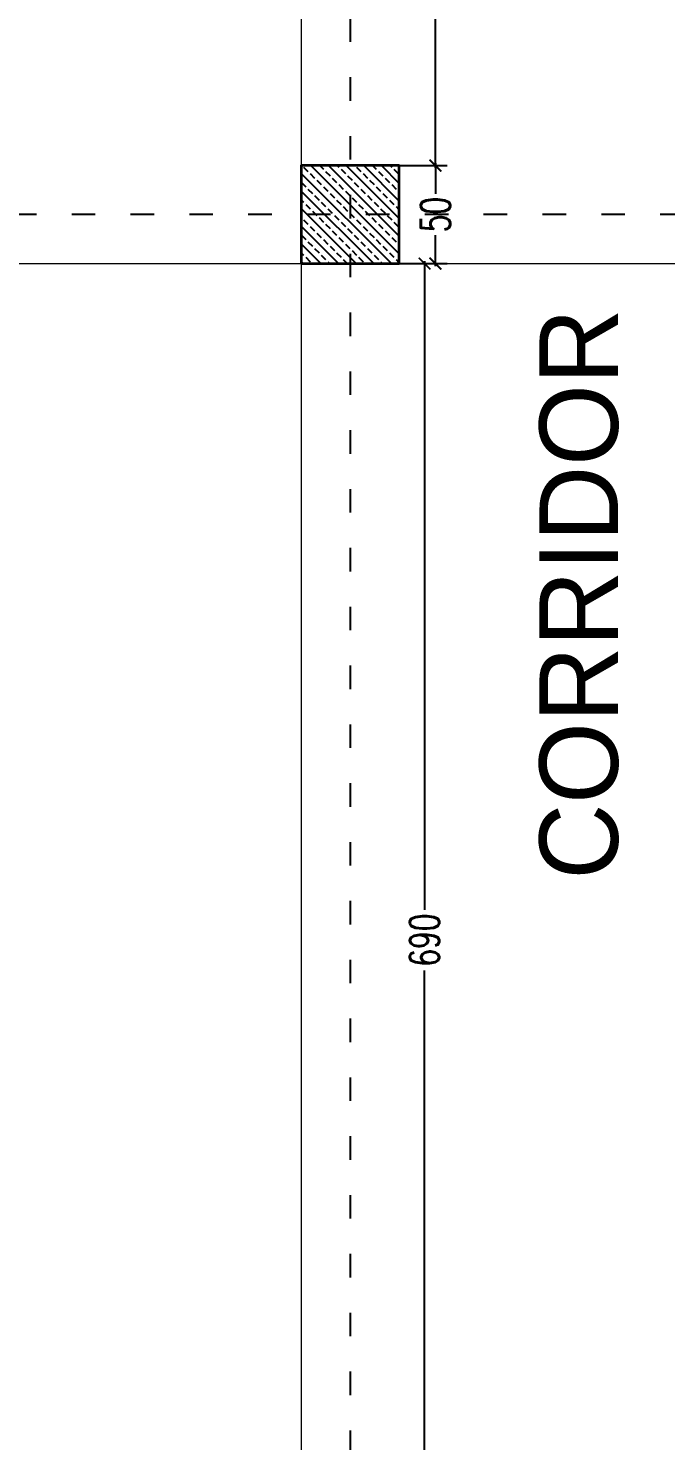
# Model space of a CAD drawing. Header units: centimetres. Extents: x -3207095 to 15275363, y -32656 to 4798027.
# Drawn here: x 692738 to 693063, y 4437328 to 4438049 of the extents above; entities that cross this region are included whole.
import ezdxf

# ---------------------------------------------------------------- set-up
doc = ezdxf.new("R2010")
doc.units = ezdxf.units.CM
doc.linetypes.add('ACAD_ISO03W100', pattern=[30, 12, -18])
doc.linetypes.add('DUZ', pattern=[500, 500])
doc.layers.get('0').update_dxf_attribs({"color": 1, "linetype": 'DUZ'})
doc.layers.add('DIM', color=1, linetype='DUZ')
doc.layers.add('KOLTAR_F', color=145, linetype='Continuous')
doc.layers.add('iç duvar', color=7, linetype='Continuous', lineweight=50)
doc.layers.add('KOLON_F', color=3, linetype='Continuous', lineweight=35)
doc.styles.add('DIM', font='ROMANSTW.SHX', dxfattribs={"width": 0.7})
doc.dimstyles.new('1_100', dxfattribs={"dimtxt": 15, "dimasz": 6, "dimexe": 6, "dimexo": 0, "dimgap": 2, "dimtad": 0, "dimdec": 1, "dimzin": 11, "dimdsep": 46, "dimtxsty": 'DIM', "dimblk": 'ARCHTICK', "dimcen": 3, "dimdle": 1.25, "dimclrt": 2, "dimadec": 0, "dimazin": 0, "dimtfac": 1.25, "dimtdec": 1, "dimtix": 1, "dimtofl": 0, "dimtmove": 1, "dimatfit": 3, "dimldrblk": 'ARCHTICK', "dimfxl": 20, "dimfxlon": 1, "dimtolj": 1, "dimtzin": 0, "dimarcsym": 0})

# ---------------------------------------------------------------- blocks, each defined once
blk = doc.blocks.new('_ArchTick')
at = {"color": 0, "linetype": 'ByBlock', "const_width": 0.15}
blk.add_lwpolyline([(-0.5, -0.5), (0.5, 0.5)], dxfattribs=at)
blk = doc.blocks.new('*D5816')
at = {"layer": 'Defpoints', "color": 0, "linetype": 'Continuous', "lineweight": 5, "transparency": 16777216}
for p in [(692926.93, 4437928.74), (692939.83, 4437928.74), (692926.93, 4437238.74)]:
    blk.add_point(p, dxfattribs=at)
at = {"layer": 'DIM', "color": 0, "linetype": 'Continuous', "lineweight": -2, "transparency": 16777216}
for p, q in [((692926.93, 4437928.74), (692945.83, 4437928.74)), ((692939.83, 4437929.99), (692939.83, 4437599.24)), ((692939.83, 4437237.49), (692939.83, 4437568.24)), ((692926.93, 4437238.74), (692945.83, 4437238.74))]:
    blk.add_line(p, q, dxfattribs=at)
at = {"layer": 'DIM', "color": 0, "linetype": 'Continuous', "lineweight": -2, "transparency": 16777216, "xscale": 6, "yscale": 6, "zscale": 6}
for p, rotation in [((692939.83, 4437928.74), 90), ((692939.83, 4437238.74), 270)]:
    blk.add_blockref('_ArchTick', p, dxfattribs=dict(at, rotation=rotation))
at = {"layer": 'DIM', "color": 2, "linetype": 'Continuous', "lineweight": 5, "transparency": 16777216, "insert": (692939.83, 4437583.74), "char_height": 15, "attachment_point": 5, "rotation": 90, "style": 'DIM'}
blk.add_mtext('\\A1;690', dxfattribs=at)
blk = doc.blocks.new('*D4956')
at = {"layer": 'Defpoints', "color": 0, "linetype": 'Continuous', "lineweight": 5, "transparency": 16777216}
for p in [(692926.93, 4438668.74), (692926.93, 4437978.74), (692945.33, 4437978.74)]:
    blk.add_point(p, dxfattribs=at)
at = {"layer": 'DIM', "color": 0, "linetype": 'Continuous', "lineweight": -2, "transparency": 16777216}
for p, q in [((692926.93, 4438668.74), (692951.33, 4438668.74)), ((692945.33, 4438669.99), (692945.33, 4438339.24)), ((692945.33, 4437977.49), (692945.33, 4438308.24)), ((692926.93, 4437978.74), (692951.33, 4437978.74))]:
    blk.add_line(p, q, dxfattribs=at)
at = {"layer": 'DIM', "color": 0, "linetype": 'Continuous', "lineweight": -2, "transparency": 16777216, "xscale": 6, "yscale": 6, "zscale": 6}
for p, rotation in [((692945.33, 4438668.74), 90), ((692945.33, 4437978.74), 270)]:
    blk.add_blockref('_ArchTick', p, dxfattribs=dict(at, rotation=rotation))
at = {"layer": 'DIM', "color": 2, "linetype": 'Continuous', "lineweight": 5, "transparency": 16777216, "insert": (692945.33, 4438323.74), "char_height": 15, "attachment_point": 5, "rotation": 90, "style": 'DIM'}
blk.add_mtext('\\A1;690', dxfattribs=at)
blk = doc.blocks.new('*D4957')
at = {"layer": 'Defpoints', "color": 0, "linetype": 'Continuous', "lineweight": 5, "transparency": 16777216}
for p in [(692926.93, 4437978.74), (692926.93, 4437928.74), (692945.33, 4437928.74)]:
    blk.add_point(p, dxfattribs=at)
at = {"layer": 'DIM', "color": 0, "linetype": 'Continuous', "lineweight": -2, "transparency": 16777216}
for p, q in [((692945.33, 4437979.99), (692945.33, 4437964.24)), ((692926.93, 4437978.74), (692951.33, 4437978.74)), ((692945.33, 4437927.49), (692945.33, 4437943.24)), ((692926.93, 4437928.74), (692951.33, 4437928.74))]:
    blk.add_line(p, q, dxfattribs=at)
at = {"layer": 'DIM', "color": 0, "linetype": 'Continuous', "lineweight": -2, "transparency": 16777216, "xscale": 6, "yscale": 6, "zscale": 6}
for p, rotation in [((692945.33, 4437978.74), 90), ((692945.33, 4437928.74), 270)]:
    blk.add_blockref('_ArchTick', p, dxfattribs=dict(at, rotation=rotation))
at = {"layer": 'DIM', "color": 2, "linetype": 'Continuous', "lineweight": 5, "transparency": 16777216, "insert": (692945.33, 4437953.74), "char_height": 15, "attachment_point": 5, "rotation": 90, "style": 'DIM'}
blk.add_mtext('\\A1;50', dxfattribs=at)

msp = doc.modelspace()

# ---------------------------------------------------------------- hatches: boundary and pattern name
at = {"layer": 'KOLTAR_F'}
h = msp.add_hatch(dxfattribs=at)
h.set_pattern_fill('ANSI33', color=256, angle=90, style=0)
h.set_pattern_definition([(135, (5196409.399, 3777345.264), (-4.4901280605, -4.4901280605), []), (135, (5196409.399, 3777349.754), (-4.4901280605, -4.4901280605), [3.175, -1.5875])])
h.paths.add_polyline_path([(692926.93, 4437928.74), (692926.93, 4437978.74), (692876.93, 4437978.74), (692876.93, 4437928.74)])

# ---------------------------------------------------------------- linework, layer by layer
at = {"color": 232, "linetype": 'ACAD_ISO03W100'}
for p, q in [((692901.93, 4439853.74), (692901.93, 4436723.74)), ((694061.93, 4437953.74), (690121.93, 4437953.74))]:
    msp.add_line(p, q, dxfattribs=at)
at = {"layer": 'iç duvar', "color": 252, "linetype": 'Continuous', "lineweight": 5, "true_color": 0x939598}
for p, q in [((692876.93, 4438668.74), (692876.93, 4437978.74)), ((692876.93, 4437928.74), (692876.93, 4437238.74)), ((692926.93, 4437928.74), (693396.93, 4437928.74))]:
    msp.add_line(p, q, dxfattribs=at)
at = {"layer": 'iç duvar', "color": 7, "linetype": 'Continuous', "lineweight": 5}
msp.add_lwpolyline([(691306.93, 4437928.74), (692876.93, 4437928.74), (692876.93, 4436868.74), (691306.93, 4436868.74)], close=True, dxfattribs=at)
at = {"layer": 'KOLON_F'}
msp.add_lwpolyline([(692926.93, 4437928.74), (692926.93, 4437978.74), (692876.93, 4437978.74), (692876.93, 4437928.74)], close=True, dxfattribs=at)

# ---------------------------------------------------------------- texts
at = {"insert": (692998.36, 4437614.63), "char_height": 40, "attachment_point": 1, "rotation": 90}
msp.add_mtext_dynamic_manual_height_columns('{\\fCentury Gothic|b0|i0|c162|p34;\\H1.00001x;\\C7;CORRIDOR}', width=451.7355, gutter_width=12.5, heights=[0], dxfattribs=at)

# ---------------------------------------------------------------- dimensions: what is measured, and where the dimension line sits
at = {"layer": 'DIM', "linetype": 'Continuous', "lineweight": 5}
for base, p1, p2, picture, middle in [((692945.33, 4437978.74), (692926.93, 4438668.74), (692926.93, 4437978.74), '*D4956', (692945.33, 4438323.74)), ((692945.33, 4437928.74), (692926.93, 4437978.74), (692926.93, 4437928.74), '*D4957', (692945.33, 4437953.74)), ((692939.83, 4437928.74), (692926.93, 4437238.74), (692926.93, 4437928.74), '*D5816', (692939.83, 4437583.74))]:
    dim = msp.add_linear_dim(base=base, p1=p1, p2=p2, angle=90, dimstyle='1_100', dxfattribs=at)
    dim.commit()
    dim.dimension.update_dxf_attribs({"geometry": picture, "text_midpoint": middle})

doc.saveas('drawing.dxf')
